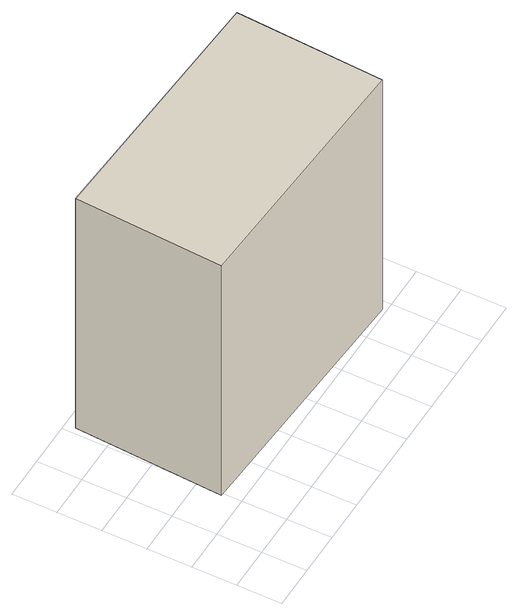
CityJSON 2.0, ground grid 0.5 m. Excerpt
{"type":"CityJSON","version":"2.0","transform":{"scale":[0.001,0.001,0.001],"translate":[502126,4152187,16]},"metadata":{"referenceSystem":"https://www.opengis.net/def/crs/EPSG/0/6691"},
"CityObjects":{
"building1":{"type":"Building","attributes":{"usage":"461","yearOfConstruction":"0001","measuredHeight":3.3,"storeysAboveGround":9999,"BuildingIDAttribute.prefecture":"07","BuildingIDAttribute.city":"07212","BuildingDetailAttribute.totalFloorArea":-9999,"BuildingDetailAttribute.buildingFootprintArea":-9999,"BuildingDetailAttribute.buildingRoofEdgeArea":-9999,"BuildingDetailAttribute.buildingStructureType":"611","BuildingDetailAttribute.buildingStructureOrgType":"9","BuildingDetailAttribute.majorUsage":"9","BuildingDetailAttribute.orgUsage":"999","BuildingDetailAttribute.surveyYear":"0001"},"geometry":[{"type":"Solid","lod":"1","boundaries":[[[[0,1,2,3]],[[2,4,5,3]],[[1,6,4,2]],[[0,7,6,1]],[[3,5,7,0]],[[4,6,7,5]]]]}]}
},
"vertices":[
[3404,545,818],[478,714,818],[575,2390,818],[3501,2221,818],[575,2390,4087],[3501,2221,4087],[478,714,4087],[3404,545,4087]
]}
